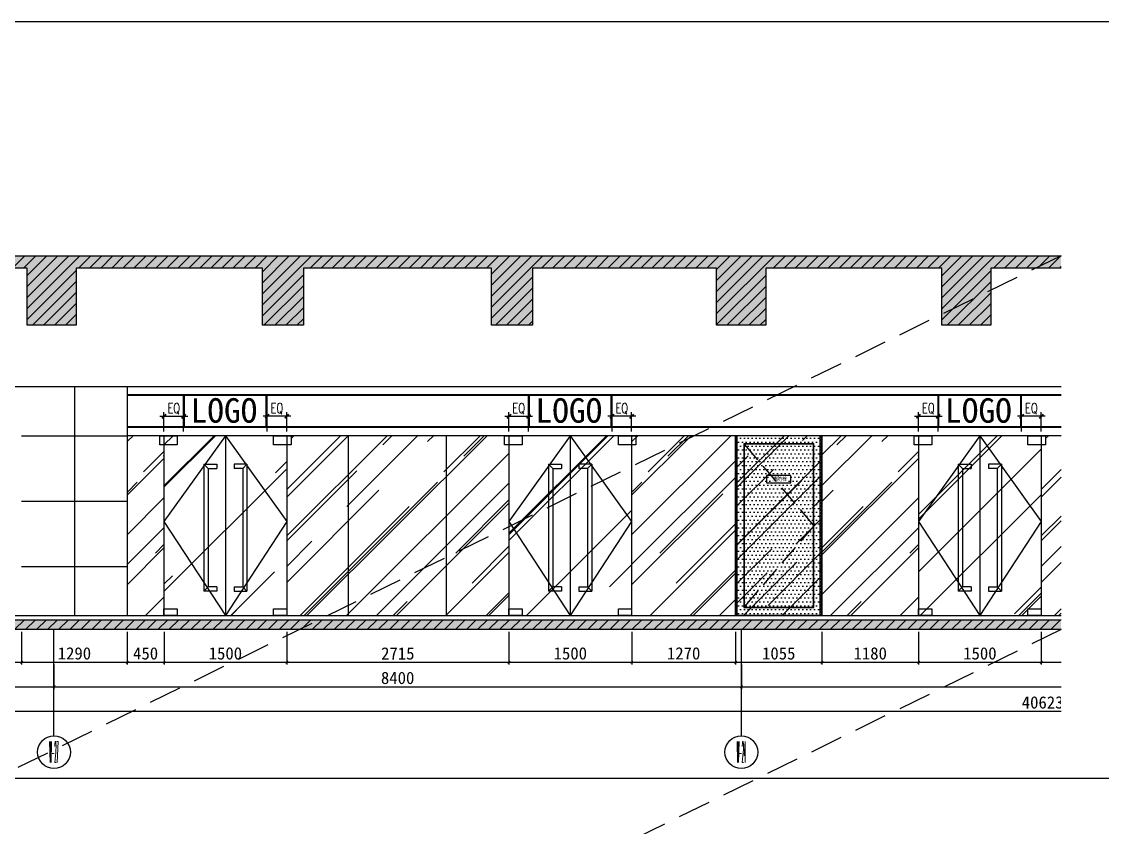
# Model space of a CAD drawing. Header units: millimetres. Extents: x 110215 to 630040, y -488650 to 141897.
# Drawn here: x 241504 to 254711, y 132042 to 141897 of the extents above; entities that cross this region are included whole.
import ezdxf
from ezdxf.enums import TextEntityAlignment as Align
from ezdxf.xclip import XClip

# ---------------------------------------------------------------- set-up
doc = ezdxf.new("R2010")
doc.units = ezdxf.units.MM
doc.header["$LTSCALE"] = 1000
doc.header["$XCLIPFRAME"] = 0
doc.linetypes.add('_DASH', pattern=[0.6, 0.4, -0.2])
doc.linetypes.add('DASH', pattern=[0.35, 0.25, -0.1])
doc.layers.get('Defpoints').update_dxf_attribs({"color": 2})
for name, color, linetype in [('0-118标注', 2, 'Continuous'), ('0-140c立面材料填充', 250, 'Continuous'), ('0-140d立面材料分隔', 146, 'Continuous'), ('0-140立面图剖切线', 4, 'Continuous'), ('1', 4, 'Continuous'), ('7', 7, 'Continuous'), ('D-地面', 8, 'Continuous'), ('E立-ELEV1', 6, 'Continuous')]:
    doc.layers.add(name, color=color, linetype=linetype)
doc.styles.add('_TCH_AXIS', font='COMPLEX', dxfattribs={"bigfont": 'GBCBIG'})
doc.styles.add('COMPLEX', font='COMPLEX')
doc.styles.add('LOGO', font='arial.ttf', dxfattribs={"width": 0.9})
doc.styles.add('TXT', font='txt.shx', dxfattribs={"width": 0.7})
doc.styles.add('繁黑体', font='simhei.ttf')
doc.styles.add('黑体', font='simhei.ttf')
doc.dimstyles.new('50', dxfattribs={"dimscale": 50, "dimtxt": 3, "dimasz": 0.6, "dimexe": 0.6, "dimexo": 0.6, "dimtad": 1, "dimdec": 0, "dimdsep": 46, "dimtxsty": '黑体', "dimblk1": 'ARCHTICK', "dimblk2": 'ARCHTICK', "dimsah": 1, "dimcen": 0, "dimdle": 1, "dimclrd": 251, "dimclre": 251, "dimclrt": 2, "dimadec": 0, "dimazin": 0, "dimtfac": 1, "dimtdec": 0, "dimtix": 1, "dimtmove": 2, "dimatfit": 3, "dimldrblk": 'DOT', "dimfxl": 0, "dimtolj": 1, "dimtzin": 0, "dimarcsym": 0})
doc.dimstyles.new('副本 1-50', dxfattribs={"dimscale": 50, "dimtxt": 2.5, "dimasz": 1, "dimexe": 1, "dimexo": 1, "dimgap": 0.6, "dimtad": 1, "dimdec": 0, "dimrnd": 5, "dimzin": 0, "dimdsep": 46, "dimtxsty": 'TXT', "dimblk": 'ARCHTICK', "dimcen": 4, "dimdle": 1, "dimclrd": 3, "dimclre": 3, "dimclrt": 3, "dimadec": 0, "dimazin": 0, "dimtfac": 1, "dimtdec": 0, "dimtix": 1, "dimtmove": 2, "dimatfit": 3, "dimldrblk": 'ARCHTICK', "dimfxl": 0, "dimtolj": 1, "dimtzin": 0, "dimarcsym": 0})

# ---------------------------------------------------------------- blocks, each defined once
blk = doc.blocks.new('_ArchTick')
at = {"color": 0, "linetype": 'ByBlock', "const_width": 0.4}
blk.add_lwpolyline([(-0.5, -0.5), (0.5, 0.5)], dxfattribs=at)
blk = doc.blocks.new('*D130')
at = {"color": 3, "lineweight": -2, "transparency": 16777216}
for p, q in [((2433331, 314145), (2433331, 314382)), ((2433571, 314145), (2433571, 314382)), ((2433621, 314332), (2433281, 314332))]:
    blk.add_line(p, q, dxfattribs=at)
at = {"layer": 'Defpoints', "color": 0, "transparency": 16777216}
for p in [(2433331, 314332), (2433331, 314095), (2433571, 314095)]:
    blk.add_point(p, dxfattribs=at)
at = {"color": 3, "lineweight": -2, "transparency": 16777216, "xscale": 50, "yscale": 50, "zscale": 50, "rotation": 180}
blk.add_blockref('_ArchTick', (2433331, 314332), dxfattribs=at)
at = {"color": 3, "lineweight": -2, "transparency": 16777216, "xscale": 50, "yscale": 50, "zscale": 50}
blk.add_blockref('_ArchTick', (2433571, 314332), dxfattribs=at)
at = {"color": 3, "transparency": 16777216, "insert": (2433451, 314425), "char_height": 125, "attachment_point": 5, "style": 'TXT'}
blk.add_mtext('\\A1;EQ', dxfattribs=at)
blk = doc.blocks.new('*D131')
at = {"color": 3, "lineweight": -2, "transparency": 16777216}
for p, q in [((2432071, 314145), (2432071, 314382)), ((2432311, 314145), (2432311, 314382)), ((2432021, 314332), (2432361, 314332))]:
    blk.add_line(p, q, dxfattribs=at)
at = {"layer": 'Defpoints', "color": 0, "transparency": 16777216}
for p in [(2432311, 314332), (2432071, 314095), (2432311, 314095)]:
    blk.add_point(p, dxfattribs=at)
at = {"color": 3, "lineweight": -2, "transparency": 16777216, "xscale": 50, "yscale": 50, "zscale": 50, "rotation": 180}
blk.add_blockref('_ArchTick', (2432071, 314332), dxfattribs=at)
at = {"color": 3, "lineweight": -2, "transparency": 16777216, "xscale": 50, "yscale": 50, "zscale": 50}
blk.add_blockref('_ArchTick', (2432311, 314332), dxfattribs=at)
at = {"color": 3, "transparency": 16777216, "insert": (2432191, 314425), "char_height": 125, "attachment_point": 5, "style": 'TXT'}
blk.add_mtext('\\A1;EQ', dxfattribs=at)
blk = doc.blocks.new('dwqaeqwq')
h = blk.add_hatch()
h.set_pattern_fill('玻璃', color=8, scale=500, angle=45)
h.set_pattern_definition([(45, (351304.25, 118465.1), (424.264, 1131.37), [7500, -1000, 2500, -500]), (45, (351597.7, 119112.1), (-823.78, 116.673), [1500, -165, 3000, -375]), (45, (351180.5, 118942.4), (1601.597, 2075.358), [4000, -700, 2000, -500])])
h.paths.add_polyline_path([(360727, 122039), (360727, 124239), (359712, 124239), (359712, 122039)])
at = {"layer": 'D-地面'}
h = blk.add_hatch(dxfattribs=at)
h.set_pattern_fill('DOTS', color=8, scale=30, style=0)
h.set_pattern_definition([(0, (351324.248, 118465.11), (23.8125, 47.625), [0, -47.625])])
h.paths.add_polyline_path([(360727, 122039), (360727, 124239), (359712, 124239), (359712, 122039)])
at = {"layer": 'E立-ELEV1'}
h = blk.add_hatch(dxfattribs=at)
h.set_pattern_fill('ANSI32', color=8, scale=3, style=0)
h.set_pattern_definition([(45, (363114.823, 121062.337), (-20.20558, 20.20558), []), (45, (363128.293, 121062.337), (-20.20558, 20.20558), [])])
h.paths.add_polyline_path([(359712, 122039), (359692, 122039), (359692, 124239), (359712, 124239)])
h = blk.add_hatch(dxfattribs=at)
h.set_pattern_fill('ANSI32', color=8, scale=3, style=0)
h.set_pattern_definition([(45, (362279.823, 121062.337), (-20.20558, 20.20558), []), (45, (362293.293, 121062.337), (-20.20558, 20.20558), [])])
h.paths.add_polyline_path([(360747, 122039), (360727, 122039), (360727, 124239), (360747, 124239)])
at = {"color": 1}
for p, q in [((359692, 122039), (359692, 124239)), ((360747, 124239), (359692, 124239)), ((359712, 122039), (359712, 124239)), ((360727, 122039), (360727, 124239)), ((360747, 122039), (360747, 124239)), ((360747, 122039), (360747, 124239)), ((360747, 122039), (359692, 122039))]:
    blk.add_line(p, q, dxfattribs=at)
at = {"color": 8, "linetype": 'DASH'}
blk.add_lwpolyline([(359797, 124134), (360647, 123139), (359792, 122139)], dxfattribs=at)
at = {"layer": '7', "color": 3}
blk.add_lwpolyline([(360368, 123664), (360368, 123754), (360070, 123754), (360070, 123664)], close=True, dxfattribs=at)
at = {"layer": 'E立-ELEV1', "color": 8}
blk.add_line((360647, 124139), (359792, 124139), dxfattribs=at)
at = {"layer": 'E立-ELEV1', "color": 4}
blk.add_lwpolyline([(359792, 124139), (359792, 122139), (360647, 122139), (360647, 124139)], dxfattribs=at)
at = {"layer": 'E立-ELEV1', "color": 3}
blk.add_lwpolyline([(359797, 124134), (359797, 122144), (360642, 122144), (360642, 124134), (359797, 124134)], close=True, dxfattribs=at)
at = {"layer": '1', "color": 3, "style": 'LOGO', "width": 0.9}
blk.add_text('消防栓', height=48, dxfattribs=at).set_placement((360320, 123687, 274), align=Align.RIGHT)
blk = doc.blocks.new('*D148')
at = {"color": 251, "lineweight": -2, "transparency": 16777216}
for p, q in [((350117, 124908), (350117, 124508)), ((350967, 124908), (350967, 124508)), ((350067, 124538), (351017, 124538))]:
    blk.add_line(p, q, dxfattribs=at)
at = {"layer": 'Defpoints', "color": 0, "transparency": 16777216}
for p in [(350117, 124938), (350967, 124938), (350967, 124538)]:
    blk.add_point(p, dxfattribs=at)
at = {"color": 251, "lineweight": -2, "transparency": 16777216, "xscale": 30, "yscale": 30, "zscale": 30, "rotation": 180}
blk.add_blockref('_ArchTick', (350117, 124538), dxfattribs=at)
at = {"color": 251, "lineweight": -2, "transparency": 16777216, "xscale": 30, "yscale": 30, "zscale": 30}
blk.add_blockref('_ArchTick', (350967, 124538), dxfattribs=at)
at = {"color": 2, "transparency": 16777216, "insert": (350542, 124645), "char_height": 150, "attachment_point": 5, "style": '黑体'}
blk.add_mtext('\\A1;850', dxfattribs=at)
blk = doc.blocks.new('_DOT')
at = {"color": 0, "linetype": 'ByBlock'}
blk.add_line((-0.5, 0), (-1, 0), dxfattribs=at)
at = {"color": 0, "linetype": 'ByBlock', "const_width": 0.5}
blk.add_lwpolyline([(-0.25, 0, 1), (0.25, 0, 1)], format="xyb", close=True, dxfattribs=at)
blk = doc.blocks.new('*D149')
at = {"color": 251, "lineweight": -2, "transparency": 16777216}
for p, q in [((350967, 124908), (350967, 124508)), ((352257, 124908), (352257, 124508)), ((350917, 124538), (352307, 124538))]:
    blk.add_line(p, q, dxfattribs=at)
at = {"layer": 'Defpoints', "color": 0, "transparency": 16777216}
for p in [(350967, 124938), (352257, 124938), (352257, 124538)]:
    blk.add_point(p, dxfattribs=at)
at = {"color": 251, "lineweight": -2, "transparency": 16777216, "xscale": 30, "yscale": 30, "zscale": 30, "rotation": 180}
blk.add_blockref('_ArchTick', (350967, 124538), dxfattribs=at)
at = {"color": 251, "lineweight": -2, "transparency": 16777216, "xscale": 30, "yscale": 30, "zscale": 30}
blk.add_blockref('_ArchTick', (352257, 124538), dxfattribs=at)
at = {"color": 2, "transparency": 16777216, "insert": (351612, 124645), "char_height": 150, "attachment_point": 5, "style": '黑体'}
blk.add_mtext('\\A1;1290', dxfattribs=at)
blk = doc.blocks.new('*D150')
at = {"color": 251, "lineweight": -2, "transparency": 16777216}
for p, q in [((352257, 124908), (352257, 124508)), ((352707, 124908), (352707, 124508)), ((352207, 124538), (352757, 124538))]:
    blk.add_line(p, q, dxfattribs=at)
at = {"layer": 'Defpoints', "color": 0, "transparency": 16777216}
for p in [(352257, 124938), (352707, 124938), (352707, 124538)]:
    blk.add_point(p, dxfattribs=at)
at = {"color": 251, "lineweight": -2, "transparency": 16777216, "xscale": 30, "yscale": 30, "zscale": 30, "rotation": 180}
blk.add_blockref('_ArchTick', (352257, 124538), dxfattribs=at)
at = {"color": 251, "lineweight": -2, "transparency": 16777216, "xscale": 30, "yscale": 30, "zscale": 30}
blk.add_blockref('_ArchTick', (352707, 124538), dxfattribs=at)
at = {"color": 2, "transparency": 16777216, "insert": (352482, 124645), "char_height": 150, "attachment_point": 5, "style": '黑体'}
blk.add_mtext('\\A1;450', dxfattribs=at)
blk = doc.blocks.new('*D151')
at = {"color": 251, "lineweight": -2, "transparency": 16777216}
for p, q in [((352707, 124908), (352707, 124508)), ((354207, 124908), (354207, 124508)), ((352657, 124538), (354257, 124538))]:
    blk.add_line(p, q, dxfattribs=at)
at = {"layer": 'Defpoints', "color": 0, "transparency": 16777216}
for p in [(352707, 124938), (354207, 124938), (354207, 124538)]:
    blk.add_point(p, dxfattribs=at)
at = {"color": 251, "lineweight": -2, "transparency": 16777216, "xscale": 30, "yscale": 30, "zscale": 30, "rotation": 180}
blk.add_blockref('_ArchTick', (352707, 124538), dxfattribs=at)
at = {"color": 251, "lineweight": -2, "transparency": 16777216, "xscale": 30, "yscale": 30, "zscale": 30}
blk.add_blockref('_ArchTick', (354207, 124538), dxfattribs=at)
at = {"color": 2, "transparency": 16777216, "insert": (353457, 124645), "char_height": 150, "attachment_point": 5, "style": '黑体'}
blk.add_mtext('\\A1;1500', dxfattribs=at)
blk = doc.blocks.new('*D152')
at = {"color": 251, "lineweight": -2, "transparency": 16777216}
for p, q in [((354207, 124908), (354207, 124508)), ((356922, 124908), (356922, 124508)), ((354157, 124538), (356972, 124538))]:
    blk.add_line(p, q, dxfattribs=at)
at = {"layer": 'Defpoints', "color": 0, "transparency": 16777216}
for p in [(354207, 124938), (356922, 124938), (356922, 124538)]:
    blk.add_point(p, dxfattribs=at)
at = {"color": 251, "lineweight": -2, "transparency": 16777216, "xscale": 30, "yscale": 30, "zscale": 30, "rotation": 180}
blk.add_blockref('_ArchTick', (354207, 124538), dxfattribs=at)
at = {"color": 251, "lineweight": -2, "transparency": 16777216, "xscale": 30, "yscale": 30, "zscale": 30}
blk.add_blockref('_ArchTick', (356922, 124538), dxfattribs=at)
at = {"color": 2, "transparency": 16777216, "insert": (355564, 124644), "char_height": 150, "attachment_point": 5, "style": '黑体'}
blk.add_mtext('\\A1;2715', dxfattribs=at)
blk = doc.blocks.new('*D153')
at = {"color": 251, "lineweight": -2, "transparency": 16777216}
for p, q in [((356922, 124908), (356922, 124508)), ((358422, 124908), (358422, 124508)), ((356872, 124538), (358472, 124538))]:
    blk.add_line(p, q, dxfattribs=at)
at = {"layer": 'Defpoints', "color": 0, "transparency": 16777216}
for p in [(356922, 124938), (358422, 124938), (358422, 124538)]:
    blk.add_point(p, dxfattribs=at)
at = {"color": 251, "lineweight": -2, "transparency": 16777216, "xscale": 30, "yscale": 30, "zscale": 30, "rotation": 180}
blk.add_blockref('_ArchTick', (356922, 124538), dxfattribs=at)
at = {"color": 251, "lineweight": -2, "transparency": 16777216, "xscale": 30, "yscale": 30, "zscale": 30}
blk.add_blockref('_ArchTick', (358422, 124538), dxfattribs=at)
at = {"color": 2, "transparency": 16777216, "insert": (357672, 124645), "char_height": 150, "attachment_point": 5, "style": '黑体'}
blk.add_mtext('\\A1;1500', dxfattribs=at)
blk = doc.blocks.new('*D154')
at = {"color": 251, "lineweight": -2, "transparency": 16777216}
for p, q in [((358422, 124908), (358422, 124508)), ((359692, 124908), (359692, 124508)), ((358372, 124538), (359742, 124538))]:
    blk.add_line(p, q, dxfattribs=at)
at = {"layer": 'Defpoints', "color": 0, "transparency": 16777216}
for p in [(358422, 124938), (359692, 124938), (359692, 124538)]:
    blk.add_point(p, dxfattribs=at)
at = {"color": 251, "lineweight": -2, "transparency": 16777216, "xscale": 30, "yscale": 30, "zscale": 30, "rotation": 180}
blk.add_blockref('_ArchTick', (358422, 124538), dxfattribs=at)
at = {"color": 251, "lineweight": -2, "transparency": 16777216, "xscale": 30, "yscale": 30, "zscale": 30}
blk.add_blockref('_ArchTick', (359692, 124538), dxfattribs=at)
at = {"color": 2, "transparency": 16777216, "insert": (359057, 124645), "char_height": 150, "attachment_point": 5, "style": '黑体'}
blk.add_mtext('\\A1;1270', dxfattribs=at)
blk = doc.blocks.new('*D155')
at = {"color": 251, "lineweight": -2, "transparency": 16777216}
for p, q in [((359692, 124908), (359692, 124508)), ((360747, 124908), (360747, 124508)), ((359642, 124538), (360797, 124538))]:
    blk.add_line(p, q, dxfattribs=at)
at = {"layer": 'Defpoints', "color": 0, "transparency": 16777216}
for p in [(359692, 124938), (360747, 124938), (360747, 124538)]:
    blk.add_point(p, dxfattribs=at)
at = {"color": 251, "lineweight": -2, "transparency": 16777216, "xscale": 30, "yscale": 30, "zscale": 30, "rotation": 180}
blk.add_blockref('_ArchTick', (359692, 124538), dxfattribs=at)
at = {"color": 251, "lineweight": -2, "transparency": 16777216, "xscale": 30, "yscale": 30, "zscale": 30}
blk.add_blockref('_ArchTick', (360747, 124538), dxfattribs=at)
at = {"color": 2, "transparency": 16777216, "insert": (360219, 124645), "char_height": 150, "attachment_point": 5, "style": '黑体'}
blk.add_mtext('\\A1;1055', dxfattribs=at)
blk = doc.blocks.new('*D156')
at = {"color": 251, "lineweight": -2, "transparency": 16777216}
for p, q in [((360747, 124908), (360747, 124508)), ((361927, 124908), (361927, 124508)), ((360697, 124538), (361977, 124538))]:
    blk.add_line(p, q, dxfattribs=at)
at = {"layer": 'Defpoints', "color": 0, "transparency": 16777216}
for p in [(360747, 124938), (361927, 124938), (361927, 124538)]:
    blk.add_point(p, dxfattribs=at)
at = {"color": 251, "lineweight": -2, "transparency": 16777216, "xscale": 30, "yscale": 30, "zscale": 30, "rotation": 180}
blk.add_blockref('_ArchTick', (360747, 124538), dxfattribs=at)
at = {"color": 251, "lineweight": -2, "transparency": 16777216, "xscale": 30, "yscale": 30, "zscale": 30}
blk.add_blockref('_ArchTick', (361927, 124538), dxfattribs=at)
at = {"color": 2, "transparency": 16777216, "insert": (361337, 124645), "char_height": 150, "attachment_point": 5, "style": '黑体'}
blk.add_mtext('\\A1;1180', dxfattribs=at)
blk = doc.blocks.new('*D157')
at = {"color": 251, "lineweight": -2, "transparency": 16777216}
for p, q in [((361927, 124908), (361927, 124508)), ((363427, 124908), (363427, 124508)), ((361877, 124538), (363477, 124538))]:
    blk.add_line(p, q, dxfattribs=at)
at = {"layer": 'Defpoints', "color": 0, "transparency": 16777216}
for p in [(361927, 124938), (363427, 124938), (363427, 124538)]:
    blk.add_point(p, dxfattribs=at)
at = {"color": 251, "lineweight": -2, "transparency": 16777216, "xscale": 30, "yscale": 30, "zscale": 30, "rotation": 180}
blk.add_blockref('_ArchTick', (361927, 124538), dxfattribs=at)
at = {"color": 251, "lineweight": -2, "transparency": 16777216, "xscale": 30, "yscale": 30, "zscale": 30}
blk.add_blockref('_ArchTick', (363427, 124538), dxfattribs=at)
at = {"color": 2, "transparency": 16777216, "insert": (362677, 124645), "char_height": 150, "attachment_point": 5, "style": '黑体'}
blk.add_mtext('\\A1;1500', dxfattribs=at)
blk = doc.blocks.new('*D158')
at = {"color": 251, "lineweight": -2, "transparency": 16777216}
for p, q in [((363427, 124908), (363427, 124508)), ((370007, 124908), (370007, 124508)), ((363377, 124538), (370057, 124538))]:
    blk.add_line(p, q, dxfattribs=at)
at = {"layer": 'Defpoints', "color": 0, "transparency": 16777216}
for p in [(363427, 124938), (370007, 124938), (370007, 124538)]:
    blk.add_point(p, dxfattribs=at)
at = {"color": 251, "lineweight": -2, "transparency": 16777216, "xscale": 30, "yscale": 30, "zscale": 30, "rotation": 180}
blk.add_blockref('_ArchTick', (363427, 124538), dxfattribs=at)
at = {"color": 251, "lineweight": -2, "transparency": 16777216, "xscale": 30, "yscale": 30, "zscale": 30}
blk.add_blockref('_ArchTick', (370007, 124538), dxfattribs=at)
at = {"color": 2, "transparency": 16777216, "insert": (366717, 124645), "char_height": 150, "attachment_point": 5, "style": '黑体'}
blk.add_mtext('\\A1;6580', dxfattribs=at)
blk = doc.blocks.new('*D169')
at = {"color": 251, "lineweight": -2, "transparency": 16777216}
for p, q in [((343532, 124508), (343532, 124208)), ((351362, 124508), (351362, 124208)), ((343482, 124238), (351412, 124238))]:
    blk.add_line(p, q, dxfattribs=at)
at = {"layer": 'Defpoints', "color": 0, "transparency": 16777216}
for p in [(343532, 124538), (351362, 124538), (351362, 124238)]:
    blk.add_point(p, dxfattribs=at)
at = {"color": 251, "lineweight": -2, "transparency": 16777216, "xscale": 30, "yscale": 30, "zscale": 30, "rotation": 180}
blk.add_blockref('_ArchTick', (343532, 124238), dxfattribs=at)
at = {"color": 251, "lineweight": -2, "transparency": 16777216, "xscale": 30, "yscale": 30, "zscale": 30}
blk.add_blockref('_ArchTick', (351362, 124238), dxfattribs=at)
at = {"color": 2, "transparency": 16777216, "insert": (347447, 124345), "char_height": 150, "attachment_point": 5, "style": '黑体'}
blk.add_mtext('\\A1;7830', dxfattribs=at)
blk = doc.blocks.new('*D170')
at = {"color": 251, "lineweight": -2, "transparency": 16777216}
for p, q in [((351362, 124508), (351362, 124208)), ((359762, 124508), (359762, 124208)), ((351312, 124238), (359812, 124238))]:
    blk.add_line(p, q, dxfattribs=at)
at = {"layer": 'Defpoints', "color": 0, "transparency": 16777216}
for p in [(351362, 124538), (359762, 124538), (359762, 124238)]:
    blk.add_point(p, dxfattribs=at)
at = {"color": 251, "lineweight": -2, "transparency": 16777216, "xscale": 30, "yscale": 30, "zscale": 30, "rotation": 180}
blk.add_blockref('_ArchTick', (351362, 124238), dxfattribs=at)
at = {"color": 251, "lineweight": -2, "transparency": 16777216, "xscale": 30, "yscale": 30, "zscale": 30}
blk.add_blockref('_ArchTick', (359762, 124238), dxfattribs=at)
at = {"color": 2, "transparency": 16777216, "insert": (355562, 124345), "char_height": 150, "attachment_point": 5, "style": '黑体'}
blk.add_mtext('\\A1;8400', dxfattribs=at)
blk = doc.blocks.new('*D171')
at = {"color": 251, "lineweight": -2, "transparency": 16777216}
for p, q in [((359762, 124508), (359762, 124208)), ((368162, 124508), (368162, 124208)), ((359712, 124238), (368212, 124238))]:
    blk.add_line(p, q, dxfattribs=at)
at = {"layer": 'Defpoints', "color": 0, "transparency": 16777216}
for p in [(359762, 124538), (368162, 124538), (368162, 124238)]:
    blk.add_point(p, dxfattribs=at)
at = {"color": 251, "lineweight": -2, "transparency": 16777216, "xscale": 30, "yscale": 30, "zscale": 30, "rotation": 180}
blk.add_blockref('_ArchTick', (359762, 124238), dxfattribs=at)
at = {"color": 251, "lineweight": -2, "transparency": 16777216, "xscale": 30, "yscale": 30, "zscale": 30}
blk.add_blockref('_ArchTick', (368162, 124238), dxfattribs=at)
at = {"color": 2, "transparency": 16777216, "insert": (363962, 124345), "char_height": 150, "attachment_point": 5, "style": '黑体'}
blk.add_mtext('\\A1;8400', dxfattribs=at)
blk = doc.blocks.new('*D175')
at = {"color": 251, "lineweight": -2, "transparency": 16777216}
for p, q in [((343132, 124208), (343132, 123908)), ((383755, 124208), (383755, 123908)), ((343082, 123938), (383805, 123938))]:
    blk.add_line(p, q, dxfattribs=at)
at = {"layer": 'Defpoints', "color": 0, "transparency": 16777216}
for p in [(343132, 124238), (383755, 124238), (383755, 123938)]:
    blk.add_point(p, dxfattribs=at)
at = {"color": 251, "lineweight": -2, "transparency": 16777216, "xscale": 30, "yscale": 30, "zscale": 30, "rotation": 180}
blk.add_blockref('_ArchTick', (343132, 123938), dxfattribs=at)
at = {"color": 251, "lineweight": -2, "transparency": 16777216, "xscale": 30, "yscale": 30, "zscale": 30}
blk.add_blockref('_ArchTick', (383755, 123938), dxfattribs=at)
at = {"color": 2, "transparency": 16777216, "insert": (363444, 124045), "char_height": 150, "attachment_point": 5, "style": '黑体'}
blk.add_mtext('\\A1;40623', dxfattribs=at)
blk = doc.blocks.new('_AXISO')
blk.add_circle((0, 0), 0.5)
at = {"style": 'COMPLEX', "width": 1.041667}
blk.add_attdef('A', text='', height=0.56, dxfattribs=at).set_placement((-0.25, -0.28), (0.25, -0.28), align=Align.FIT)
blk = doc.blocks.new('kjlkj')
at = {"layer": '0-140c立面材料填充'}
h = blk.add_hatch(dxfattribs=at)
h.set_pattern_fill('AR-RROOF', color=256, scale=50, angle=45, style=0)
h.set_pattern_definition([(45, (2419215.6, 311894.9), (1077.63, 2873.68), [19050, -2540, 6350, -1270]), (45, (2419961, 313538.3), (-2092.4, 296.35), [3810, -419.1, 7620, -952.5]), (45, (2418901.25, 313107.2), (4068.056, 5271.41), [10160, -1778, 5080, -1270])])
h.paths.add_polyline_path([(2433571.1, 314094.9), (2432071.1, 314094.9), (2432071.1, 311894.9), (2433571.1, 311894.9)])
at = {"color": 8}
for p, q in [((2432311.1, 314194.9), (2432311.1, 314594.9)), ((2432321.1, 314194.9), (2432321.1, 314594.9)), ((2433321.1, 314194.9), (2433321.1, 314594.9)), ((2433331.1, 314194.9), (2433331.1, 314594.9))]:
    blk.add_line(p, q, dxfattribs=at)
for points in [[(2432821.1, 314094.9), (2432071.1, 313044.9), (2432821.1, 311894.9)], [(2432821.1, 314094.9), (2433571.1, 313044.9), (2432821.1, 311894.9)]]:
    blk.add_lwpolyline(points, dxfattribs=at)
at = {"layer": '0-140d立面材料分隔'}
for p, q in [((2432071.1, 314094.9), (2432071.1, 311894.9)), ((2432821.1, 314094.9), (2432821.1, 311894.9)), ((2433571.1, 314094.9), (2433571.1, 311894.9))]:
    blk.add_line(p, q, dxfattribs=at)
at = {"layer": '0-140d立面材料分隔', "color": 1}
for p, q in [((2432609.7, 313694.9, -219.5), (2432556.9, 313744.9, -219.5)), ((2432556.9, 313744.9, -219.5), (2432556.9, 312194.9)), ((2432556.9, 313744.9, -219.5), (2432715.4, 313744.9, -219.5)), ((2432609.7, 313694.9, -219.5), (2432609.7, 312244.9)), ((2432609.7, 313694.9, -219.5), (2432715.4, 313694.9, -219.5)), ((2432715.4, 313744.9, -219.5), (2432715.4, 313694.9, -219.5)), ((2432926.8, 313744.9, -219.5), (2432926.8, 313694.9, -219.5)), ((2433085.4, 313744.9, -219.5), (2432926.8, 313744.9, -219.5)), ((2433032.5, 313694.9, -219.5), (2432926.8, 313694.9, -219.5)), ((2433032.5, 313694.9, -219.5), (2433085.4, 313744.9, -219.5)), ((2433032.5, 313694.9, -219.5), (2433032.5, 312244.9)), ((2433085.4, 313744.9, -219.5), (2433085.4, 312194.9)), ((2432609.7, 312244.9), (2432556.9, 312194.9)), ((2432715.4, 312244.9), (2432609.7, 312244.9)), ((2432715.4, 312244.9), (2432715.4, 312194.9)), ((2432926.8, 312244.9), (2433032.5, 312244.9)), ((2432926.8, 312244.9), (2432926.8, 312194.9)), ((2433032.5, 312244.9), (2433085.4, 312194.9)), ((2432715.4, 312194.9), (2432556.9, 312194.9)), ((2432926.8, 312194.9), (2433085.4, 312194.9))]:
    blk.add_line(p, q, dxfattribs=at)
for points in [[(2432018.3, 314094.9), (2432233.1, 314094.9), (2432233.1, 313984.9), (2432018.3, 313984.9)], [(2433409.2, 314094.9), (2433624, 314094.9), (2433624, 313984.9), (2433409.2, 313984.9)], [(2432071.1, 311978.2), (2432233.1, 311978.2), (2432233.1, 311894.9), (2432071.1, 311894.9)], [(2433409.2, 311978.2), (2433571.1, 311978.2), (2433571.1, 311894.9), (2433409.2, 311894.9)]]:
    blk.add_lwpolyline(points, close=True, dxfattribs=at)
at = {"color": 1, "style": '繁黑体'}
blk.add_text('LOGO', height=300, dxfattribs=at).set_placement((2432396, 314253.3, -219.5))
at = {"color": 8}
dim = blk.add_linear_dim(base=(2432311.1, 314332.1), p1=(2432071.1, 314094.9), p2=(2432311.1, 314094.9), text='EQ', dimstyle='副本 1-50', dxfattribs=at)
dim.commit()
dim.dimension.update_dxf_attribs({"geometry": '*D131', "text_midpoint": (2432191.1, 314424.6)})
dim = blk.add_linear_dim(base=(2433331.1, 314332.1), p1=(2433571.1, 314094.9), p2=(2433331.1, 314094.9), angle=180, text='EQ', dimstyle='副本 1-50', dxfattribs=at)
dim.commit()
dim.dimension.update_dxf_attribs({"geometry": '*D130', "text_midpoint": (2433451.1, 314424.6)})
blk = doc.blocks.new('dsafsaefw')
h = blk.add_hatch()
h.set_pattern_fill('ANSI31', color=250, scale=30)
h.paths.add_polyline_path([(383755, 129508.1), (383755, 129358.1), (381466.7, 129358.1), (381466.7, 128658.1), (380853.2, 128658.1), (380853.2, 129358.1), (378799.7, 129358.1), (378799.7, 128658.1), (378184.6, 128658.1), (378184.6, 129358.1), (375510.5, 129358.1), (375510.5, 128658.1), (375010.5, 128658.1), (375010.5, 129358.1), (373060.5, 129358.1), (373060.5, 128658.1), (372460.5, 128658.1), (372460.5, 129358.1), (370711.3, 129358.1), (370711.3, 128658.1), (370211.3, 128658.1), (370211.3, 129358.1), (368460.8, 129358.1), (368460.8, 128658.1), (367860.8, 128658.1), (367860.8, 129358.1), (365710.7, 129358.1), (365710.7, 128658.1), (365110.7, 128658.1), (365110.7, 129358.1), (362810.7, 129358.1), (362810.7, 128658.1), (362210.7, 128658.1), (362210.7, 129358.1), (360060.5, 129358.1), (360060.5, 128658.1), (359460.5, 128658.1), (359460.5, 129358.1), (357209.5, 129358.1), (357209.5, 128658.1), (356709.5, 128658.1), (356709.5, 129358.1), (354409.5, 129358.1), (354409.5, 128658.1), (353909.5, 128658.1), (353909.5, 129358.1), (351634.6, 129358.1), (351634.6, 128658.1), (351034.6, 128658.1), (351034.6, 129358.1), (348810.5, 129358.1), (348810.5, 128658.1), (348310.5, 128658.1), (348310.5, 129358.1), (346010.5, 129358.1), (346010.5, 128658.1), (345510.5, 128658.1), (345510.5, 129358.1), (343731.9, 129358.1), (343731.9, 128658.1), (343132.2, 128658.1), (343132.2, 129508.1)])
h.paths.add_polyline_path([(343132.2, 125058.1), (383755, 125058.1), (383755, 124938.1), (343132.2, 124938.1)])
at = {"layer": '0-140c立面材料填充'}
h = blk.add_hatch(dxfattribs=at)
h.set_pattern_fill('AR-CONC', color=256)
h.paths.add_polyline_path([(383755, 129508.1), (383755, 129358.1), (381466.7, 129358.1), (381466.7, 128658.1), (380853.2, 128658.1), (380853.2, 129358.1), (378799.7, 129358.1), (378799.7, 128658.1), (378184.6, 128658.1), (378184.6, 129358.1), (375510.5, 129358.1), (375510.5, 128658.1), (375010.5, 128658.1), (375010.5, 129358.1), (373060.5, 129358.1), (373060.5, 128658.1), (372460.5, 128658.1), (372460.5, 129358.1), (370711.3, 129358.1), (370711.3, 128658.1), (370211.3, 128658.1), (370211.3, 129358.1), (368460.8, 129358.1), (368460.8, 128658.1), (367860.8, 128658.1), (367860.8, 129358.1), (365710.7, 129358.1), (365710.7, 128658.1), (365110.7, 128658.1), (365110.7, 129358.1), (362810.7, 129358.1), (362810.7, 128658.1), (362210.7, 128658.1), (362210.7, 129358.1), (360060.5, 129358.1), (360060.5, 128658.1), (359460.5, 128658.1), (359460.5, 129358.1), (357209.5, 129358.1), (357209.5, 128658.1), (356709.5, 128658.1), (356709.5, 129358.1), (354409.5, 129358.1), (354409.5, 128658.1), (353909.5, 128658.1), (353909.5, 129358.1), (351634.6, 129358.1), (351634.6, 128658.1), (351034.6, 128658.1), (351034.6, 129358.1), (348810.5, 129358.1), (348810.5, 128658.1), (348310.5, 128658.1), (348310.5, 129358.1), (346010.5, 129358.1), (346010.5, 128658.1), (345510.5, 128658.1), (345510.5, 129358.1), (343731.9, 129358.1), (343731.9, 128658.1), (343132.2, 128658.1), (343132.2, 129508.1)])
h = blk.add_hatch(dxfattribs=at)
h.set_pattern_fill('AR-RROOF', color=256, scale=600, angle=45)
h.set_pattern_definition([(45, (361701.8, 211738.64), (509.117, 1357.645), [9000, -1200, 3000, -600]), (45, (362053.9, 212515.05), (-988.535, 140.007), [1800, -198, 3600, -450]), (45, (361553.3, 212311.4), (1921.9162, 2490.43), [4800, -840, 2400, -600])])
h.paths.add_polyline_path([(352706.7, 125108.1), (352706.7, 127308.1), (352256.7, 127308.1), (352256.7, 125108.1)])
h = blk.add_hatch(dxfattribs=at)
h.set_pattern_fill('AR-RROOF', color=256, scale=600, angle=45)
h.set_pattern_definition([(45, (365371.8, 211738.65), (509.117, 1357.645), [9000, -1200, 3000, -600]), (45, (365723.9, 212515.05), (-988.535, 140.007), [1800, -198, 3600, -450]), (45, (365223.3, 212311.4), (1921.9162, 2490.43), [4800, -840, 2400, -600])])
h.paths.add_polyline_path([(356921.7, 125108.1), (356921.7, 127308.1), (354259.6, 127308.1), (354259.6, 127198.1), (354206.7, 127198.1), (354206.7, 125108.1), (354771.4, 125108.1)])
h = blk.add_hatch(dxfattribs=at)
h.set_pattern_fill('AR-RROOF', color=256, scale=600, angle=45)
h.set_pattern_definition([(45, (367866.8, 211738.65), (509.117, 1357.645), [9000, -1200, 3000, -600]), (45, (368218.9, 212515.05), (-988.535, 140.007), [1800, -198, 3600, -450]), (45, (367718.3, 212311.4), (1921.9162, 2490.43), [4800, -840, 2400, -600])])
h.paths.add_polyline_path([(359691.7, 125108.1), (359691.7, 127308.1), (358421.7, 127308.1), (358421.7, 125108.1)])
h = blk.add_hatch(dxfattribs=at)
h.set_pattern_fill('AR-RROOF', color=256, scale=600, angle=45)
h.set_pattern_definition([(45, (370921.8, 211738.64), (509.117, 1357.645), [9000, -1200, 3000, -600]), (45, (371273.9, 212515.05), (-988.535, 140.007), [1800, -198, 3600, -450]), (45, (370773.3, 212311.4), (1921.9162, 2490.43), [4800, -840, 2400, -600])])
h.paths.add_polyline_path([(361926.7, 125108.1), (361926.7, 127308.1), (360746.7, 127308.1), (360746.7, 125108.1)])
h = blk.add_hatch(dxfattribs=at)
h.set_pattern_fill('AR-RROOF', color=256, scale=600, angle=45)
h.set_pattern_definition([(45, (374591.8, 211738.65), (509.117, 1357.645), [9000, -1200, 3000, -600]), (45, (374943.9, 212515.05), (-988.535, 140.007), [1800, -198, 3600, -450]), (45, (374443.3, 212311.4), (1921.9162, 2490.43), [4800, -840, 2400, -600])])
h.paths.add_polyline_path([(370006.7, 125108.1), (370006.7, 127308.1), (363479.6, 127308.1), (363479.6, 127198.1), (363426.7, 127198.1), (363426.7, 125108.1), (363991.4, 125108.1)])
h = blk.add_hatch(dxfattribs=at)
h.set_pattern_fill('AR-CONC', color=256)
h.paths.add_polyline_path([(343132.2, 125058.1), (383755, 125058.1), (383755, 124938.1), (343132.2, 124938.1)])
at = {"color": 251}
for p, q in [((354956.7, 127308.1), (354956.7, 125108.1)), ((356156.7, 127308.1), (356156.7, 125108.1))]:
    blk.add_line(p, q, dxfattribs=at)
for points in [[(365110.7, 129358.1), (362810.7, 129358.1), (362810.7, 128658.1), (362210.7, 128658.1), (362210.7, 129358.1), (360060.5, 129358.1), (360060.5, 128658.1), (359460.5, 128658.1), (359460.5, 129358.1), (357209.5, 129358.1), (357209.5, 128658.1), (356709.5, 128658.1), (356709.5, 129358.1), (354409.5, 129358.1), (354409.5, 128658.1), (353909.5, 128658.1), (353909.5, 129358.1), (351634.6, 129358.1), (351634.6, 128658.1), (351034.6, 128658.1), (351034.6, 129358.1), (348810.5, 129358.1)], [(343132.2, 129508.1), (383755, 129508.1)]]:
    blk.add_lwpolyline(points)
blk.add_lwpolyline([(343132.2, 125058.1), (383755, 125058.1), (383755, 124938.1), (343132.2, 124938.1)], close=True)
at = {"layer": '0-118标注'}
for p, q in [((351362.2, 123638.1, 13.8), (351362.2, 124938.1)), ((359762.2, 123638.1, 13.8), (359762.2, 124938.1))]:
    blk.add_line(p, q, dxfattribs=at)
at = {"layer": '0-140c立面材料填充', "color": 251}
for p, q in [((351611.7, 127908.1), (351611.7, 125108.1)), ((350966.7, 127308.1), (352256.7, 127308.1)), ((350966.7, 126508.1), (352256.7, 126508.1)), ((350966.7, 125708.1), (352256.7, 125708.1))]:
    blk.add_line(p, q, dxfattribs=at)
at = {"layer": '0-140d立面材料分隔'}
for p, q in [((352256.7, 127908.1), (352256.7, 125108.1)), ((370006.7, 127808.1), (352256.7, 127808.1)), ((370006.7, 127798.1), (352256.7, 127798.1)), ((370006.7, 127418.1), (352256.7, 127418.1)), ((370006.7, 127408.1), (352256.7, 127408.1)), ((370006.7, 127308.1), (352256.7, 127308.1)), ((359691.7, 127308.1), (359691.7, 125108.1)), ((360746.7, 127308.1), (360746.7, 125108.1))]:
    blk.add_line(p, q, dxfattribs=at)
at = {"layer": '0-140立面图剖切线'}
for p, q in [((343132.2, 127908.1), (383755, 127908.1)), ((343132.2, 125108.1), (383755, 125108.1))]:
    blk.add_line(p, q, dxfattribs=at)
at = {"color": 8}
for p in [(-2079364.4, -186786.7), (-2075149.4, -186786.7), (-2070144.4, -186786.7)]:
    blk.add_blockref('kjlkj', p, dxfattribs=at)
blk.add_blockref('dwqaeqwq', (0, 3068.8))
at = {"layer": '0-118标注'}
ref = blk.add_blockref('_AXISO', (351362.2, 123438.1, 13.8), dxfattribs=dict(at, xscale=400, yscale=400, zscale=400))
ref.add_attrib('A', 'W-27', dxfattribs={"layer": '0', "height": 257.36, "style": '_TCH_AXIS', "width": 0.107143}).set_placement((351307, 123309.5, 13.8), (351417.3, 123309.5, 13.8), align=Align.FIT)
ref = blk.add_blockref('_AXISO', (359762.2, 123438.1, 13.8), dxfattribs=dict(at, xscale=400, yscale=400, zscale=400))
ref.add_attrib('A', 'W-24', dxfattribs={"layer": '0', "height": 257.36, "style": '_TCH_AXIS', "width": 0.104651}).set_placement((359707, 123309.5, 13.8), (359817.3, 123309.5, 13.8), align=Align.FIT)
for base, p1, p2, picture, middle in [((350966.7, 124538.1), (350116.7, 124938.1), (350966.7, 124938.1), '*D148', (350541.7, 124645.2)), ((352256.7, 124538.1), (350966.7, 124938.1), (352256.7, 124938.1), '*D149', (351611.7, 124645.2)), ((352706.7, 124538.1), (352256.7, 124938.1), (352706.7, 124938.1), '*D150', (352481.7, 124645.2)), ((354206.7, 124538.1), (352706.7, 124938.1), (354206.7, 124938.1), '*D151', (353456.7, 124645.2)), ((356921.7, 124538.1), (354206.7, 124938.1), (356921.7, 124938.1), '*D152', (355564.2, 124644.4)), ((358421.7, 124538.1), (356921.7, 124938.1), (358421.7, 124938.1), '*D153', (357671.7, 124645.2)), ((359691.7, 124538.1), (358421.7, 124938.1), (359691.7, 124938.1), '*D154', (359056.7, 124645.2)), ((360746.7, 124538.1), (359691.7, 124938.1), (360746.7, 124938.1), '*D155', (360219.2, 124645.2)), ((361926.7, 124538.1), (360746.7, 124938.1), (361926.7, 124938.1), '*D156', (361336.7, 124645.2)), ((363426.7, 124538.1), (361926.7, 124938.1), (363426.7, 124938.1), '*D157', (362676.7, 124645.2)), ((370006.7, 124538.1), (363426.7, 124938.1), (370006.7, 124938.1), '*D158', (366716.7, 124645.2)), ((351362.2, 124238.1), (343532.2, 124538.1), (351362.2, 124538.1), '*D169', (347447.2, 124345.2)), ((359762.2, 124238.1), (351362.2, 124538.1), (359762.2, 124538.1), '*D170', (355562.2, 124345.2)), ((368162.2, 124238.1), (359762.2, 124538.1), (368162.2, 124538.1), '*D171', (363962.2, 124345.2)), ((383755, 123938.1), (343132.3, 124238.1), (383755, 124238.1), '*D175', (363443.6, 124045.2))]:
    dim = blk.add_linear_dim(base=base, p1=p1, p2=p2, dimstyle='50', override={"dimfxl": 10, "dimarcsym": 1})
    dim.commit()
    dim.dimension.update_dxf_attribs({"geometry": picture, "text_midpoint": middle})

msp = doc.modelspace()

# ---------------------------------------------------------------- linework, layer by layer
at = {"color": 251, "linetype": '_DASH'}
for p, q in [((254205.7, 139032.7), (233946.6, 129086.1)), ((254208.6, 134462.7), (233952.1, 124516.1))]:
    msp.add_line(p, q, dxfattribs=at)
msp.add_line((256343.6, 132641.2), (230798.2, 132641.2))
msp.add_lwpolyline([(230798.2, 141896.8), (256343.6, 141896.8), (256343.6, 121785.6), (230798.2, 121785.6)], close=True)

# ---------------------------------------------------------------- block references
ref = msp.add_blockref('dsafsaefw', (-109463.2, 9524.5))
XClip(ref).set_block_clipping_path([(340511.352159631, 123116.6543693244), (363669.9402070783, 132372.2257978958)])

doc.saveas('drawing.dxf')
